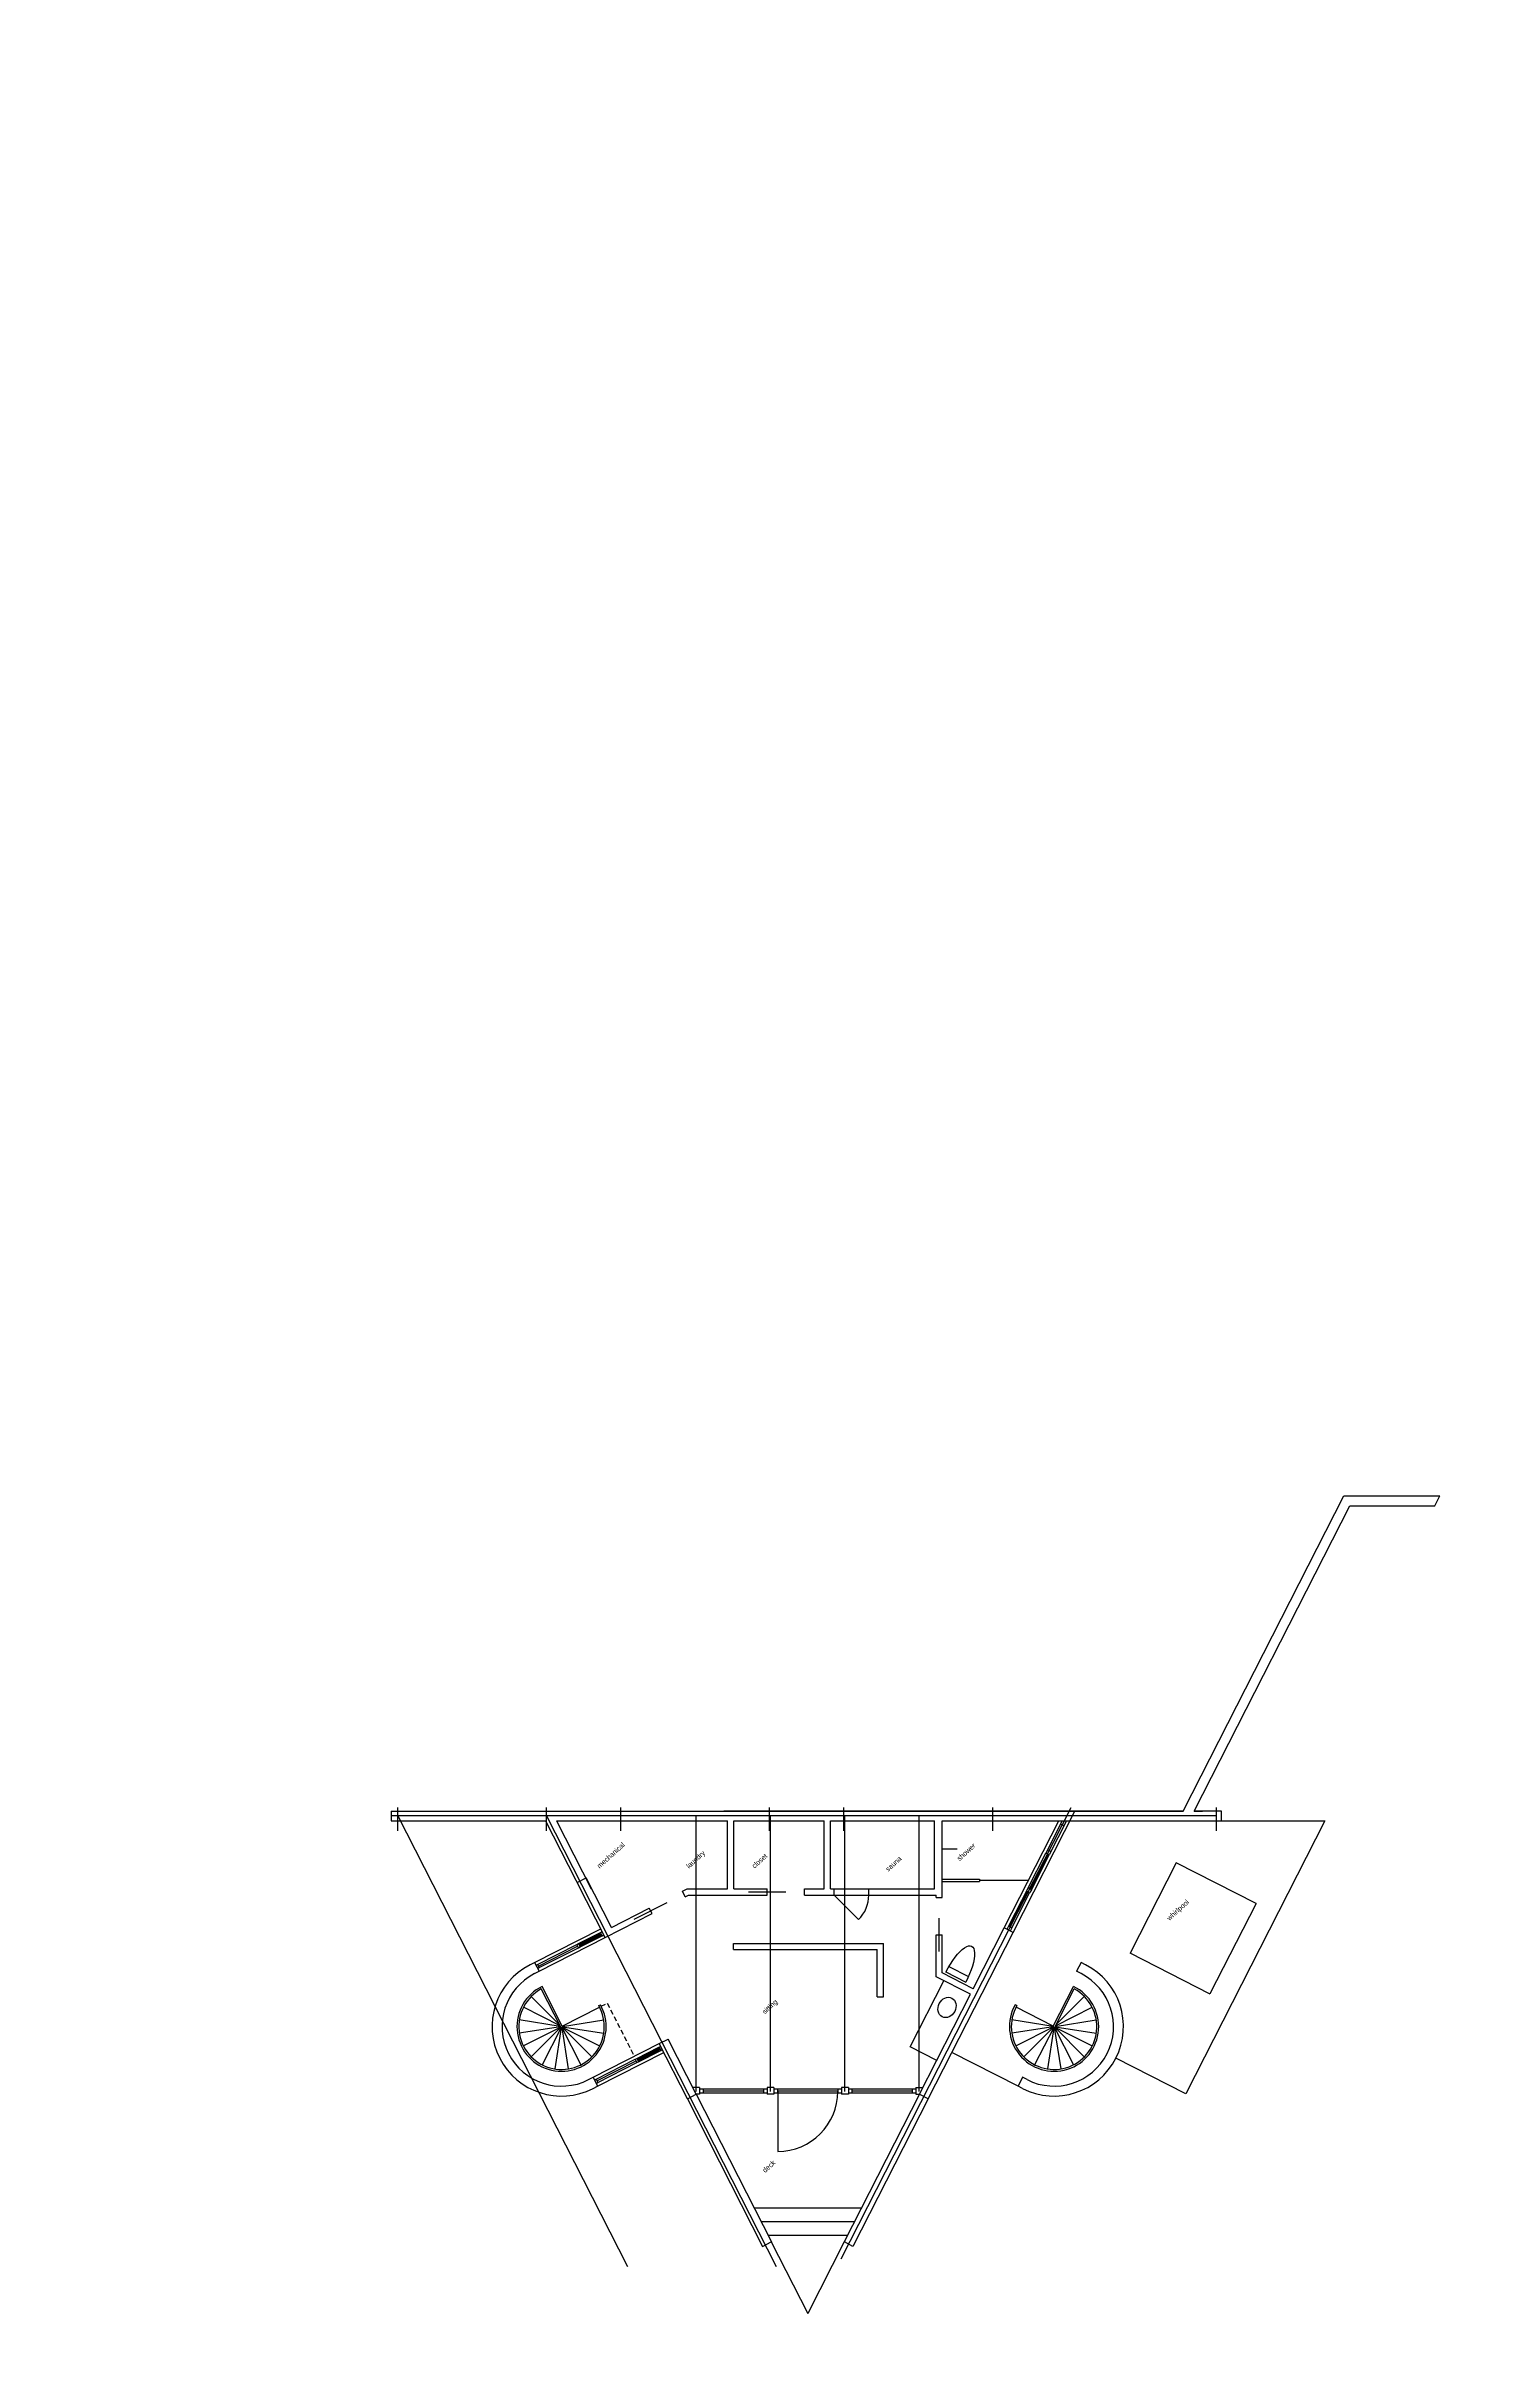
# Model space of a CAD drawing. Header units: inches. Extents: x -43639 to 75791, y -33466 to 47612.
# Drawn here: x 15911 to 17078, y 5129 to 6992 of the extents above; entities that cross this region are included whole.
import ezdxf

# ---------------------------------------------------------------- set-up
doc = ezdxf.new("R2010")
doc.units = ezdxf.units.IN
doc.header["$LTSCALE"] = 8
doc.header["$MEASUREMENT"] = 0
doc.linetypes.add('DASHED', pattern=[0.75, 0.5, -0.25])
for name, color, linetype in [('A-Elev', 7, 'CONTINUOUS'), ('A-fixtures', 140, 'CONTINUOUS'), ('A-millwork', 252, 'CONTINUOUS'), ('A-walls', 7, 'CONTINUOUS')]:
    doc.layers.add(name, color=color, linetype=linetype)
doc.styles.get("Standard").update_dxf_attribs({"font": 'txt', "height": 0.2})

msp = doc.modelspace()

# ---------------------------------------------------------------- linework, layer by layer
at = {"layer": 'A-Elev'}
msp.add_circle((15493.2, 7498.6, 24022.6), 15658.3, dxfattribs=at)
at = {"layer": 'A-fixtures'}
for p, q in [((16636.6, 5437.6, -8376), (16652.7, 5429.4, -8376)), ((16639, 5442, -8376), (16654.8, 5433.9, -8376))]:
    msp.add_line(p, q, dxfattribs=at)
at = {"layer": 'A-fixtures', "extrusion": (0, 0, -1)}
msp.add_ellipse((16644.7, 5433.5, -8376), major_axis=(12.7, 24.9), ratio=0.321429, start_param=4.712389, end_param=7.853982, dxfattribs=at)
at = {"layer": 'A-millwork'}
for p, q in [((16607.8, 5377.1, -8376), (16635, 5430.5, -8376)), ((16629.2, 5366.2, -8376), (16607.8, 5377.1, -8376))]:
    msp.add_line(p, q, dxfattribs=at)
msp.add_arc((16546.4, 5499.7, -8376), 28, 315, 360, dxfattribs=at)
at = {"layer": 'A-walls'}
for p, q in [((16828.1, 5567.5, 0), (16957.6, 5821.8, 0)), ((16837, 5567.5, 0), (16962.5, 5813.8, 0)), ((17031.1, 5813.8, -5.9), (17035.2, 5821.8, 8370.1)), ((16189.1, 5567.5, -8376), (16828.1, 5567.5, -8376)), ((16189.1, 5567.5, -8376), (16189.1, 5559.7, -8376)), ((16189.1, 5559.7, -8376), (16313.6, 5559.7, -8376)), ((16313.6, 5559.7, -8376), (16344.2, 5499.7, -8376)), ((16322.5, 5559.7, -8376), (16460.4, 5559.7, -8376)), ((16322.5, 5559.7, -8376), (16350.5, 5504.7, -8376)), ((16828.1, 5567.5, -8376), (16457.4, 5567.5, -8376)), ((16460.4, 5504.7, -8376), (16460.4, 5559.7, -8376)), ((16465.4, 5504.7, -8376), (16465.4, 5559.7, -8376)), ((16465.4, 5559.7, -8376), (16538.4, 5559.7, -8376)), ((16538.4, 5504.7, -8376), (16538.4, 5559.7, -8376)), ((16543.4, 5504.7, -8376), (16543.4, 5559.7, -8376)), ((16543.4, 5559.7, -8376), (16627.5, 5559.7, -8376)), ((16627.5, 5504.7, -8376), (16627.5, 5559.7, -8376)), ((16633.7, 5500.6, -8376), (16633.7, 5559.7, -8376)), ((16633.7, 5559.7, -8376), (16859.1, 5559.7, -8376)), ((16730.5, 5559.7, -8376), (16717.2, 5533.5, -8376)), ((16733.9, 5559.7, -8376), (16719.9, 5532.1, -8376)), ((16719.9, 5535.4, -8376), (16730.5, 5556.3, -8376)), ((16859.1, 5567.5, -8376), (16837, 5567.5, -8376)), ((16837, 5567.5, -8376), (16843.6, 5567.5, -8376)), ((16859.1, 5559.7, 8370.1), (16859.1, 5567.5, 8370.1)), ((16645.7, 5536.6, -8376), (16633.7, 5536.6, -8376)), ((16704.2, 5504.7, -8376), (16718.5, 5532.8, -8376)), ((16704.9, 5504.4, -8376), (16719.2, 5532.4, -8376)), ((16705.6, 5504, -8376), (16719.9, 5532.1, -8376)), ((16339.1, 5509.9, 8370.1), (16346.3, 5513.6, 8370.1)), ((16366.7, 5473.5, 8370.1), (16346.3, 5513.6, 8370.1)), ((16633.7, 5512.6, -8376), (16663.7, 5512.6, -8376)), ((16663.7, 5512.6, -8376), (16663.7, 5510.6, -8376)), ((16361.7, 5465.4, 8370.1), (16339.1, 5509.9, 8370.1)), ((16385.1, 5480.1, 8370.1), (16411.8, 5493.7, 8370.1)), ((16424.1, 5502.8, 8370.1), (16427.8, 5504.7, 8370.1)), ((16426.3, 5498.3, 8370.1), (16424.1, 5502.8, 8370.1)), ((16426.3, 5498.3, 8370.1), (16429, 5499.7, 8370.1)), ((16427.8, 5504.7, -8376), (16460.4, 5504.7, -8376)), ((16429, 5499.7, -8376), (16492.4, 5499.7, -8376)), ((16465.4, 5504.7, -8376), (16492.4, 5504.7, -8376)), ((16477.4, 5502.2, -8376), (16507.4, 5502.2, -8376)), ((16492.4, 5499.7, -8376), (16492.4, 5504.7, -8376)), ((16522.4, 5504.7, -8376), (16538.4, 5504.7, -8376)), ((16522.4, 5499.7, -8376), (16522.4, 5504.7, -8376)), ((16522.4, 5499.7, -8376), (16548.2, 5499.7, -8376)), ((16543.4, 5504.7, -8376), (16546.4, 5504.7, -8376)), ((16546.4, 5499.7, -8376), (16546.4, 5504.7, -8376)), ((16546.4, 5499.7, -8376), (16566.2, 5479.9, -8376)), ((16574.4, 5499.7, -8376), (16574.4, 5504.7, -8376)), ((16574.4, 5504.7, -8376), (16627.5, 5504.7, -8376)), ((16574.4, 5499.7, -8376), (16628.7, 5499.7, -8376)), ((16628.7, 5497.6, -8376), (16628.7, 5499.7, -8376)), ((16628.7, 5497.6, -8376), (16633.7, 5497.6, -8376)), ((16633.7, 5510.6, -8376), (16663.7, 5510.6, -8376)), ((16633.7, 5497.6, -8376), (16633.7, 5500.6, -8376)), ((16702.9, 5505.4, -8376), (16687.2, 5474.7, -8376)), ((16687.9, 5474.3, -8376), (16702.2, 5502.4, -8376)), ((16688.6, 5474, -8376), (16702.9, 5502, -8376)), ((16705.6, 5504, -8376), (16704.2, 5501.4, -8376)), ((16361.7, 5465.4, 8370.1), (16399.6, 5484.7, 8370.1)), ((16366.7, 5473.5, 8370.1), (16397.3, 5489.1, 8370.1)), ((16399.6, 5484.7, 8370.1), (16397.3, 5489.1, 8370.1)), ((16631.2, 5454.1, -8376), (16631.2, 5481.1, -8376)), ((16687.2, 5474.7, -8376), (16685.9, 5472, -8376)), ((16307.8, 5442.4, 8370.1), (16339.4, 5458.5, 8370.1)), ((16338.8, 5459.9, 8370.1), (16340.1, 5460.5, 8370.1)), ((16340.1, 5457.2, 8370.1), (16338.8, 5459.9, 8370.1)), ((16341.5, 5457.9, 8370.1), (16340.1, 5460.5, 8370.1)), ((16340.1, 5457.2, 8370.1), (16341.5, 5457.9, 8370.1)), ((16341.1, 5460.2, 8370.1), (16340.4, 5459.9, 8370.1)), ((16341.1, 5460.2, 8370.1), (16341.8, 5458.9, 8370.1)), ((16341.1, 5458.5, 8370.1), (16341.8, 5458.9, 8370.1)), ((16341.4, 5459.5, 8370.1), (16357.9, 5467.9, 8370.1)), ((16358.2, 5468.9, 8370.1), (16357.6, 5468.6, 8370.1)), ((16357.6, 5468.6, 8370.1), (16358.3, 5467.3, 8370.1)), ((16357.9, 5469.6, 8370.1), (16359.2, 5470.3, 8370.1)), ((16359.3, 5466.9, 8370.1), (16357.9, 5469.6, 8370.1)), ((16358.3, 5467.3, 8370.1), (16358.9, 5467.6, 8370.1)), ((16359.3, 5466.9, 8370.1), (16360.6, 5467.6, 8370.1)), ((16465.2, 5455.7, -8376), (16465.2, 5460.7, -8376)), ((16586.2, 5417.5, -8376), (16586.2, 5460.7, -8376)), ((16622.4, 5335.3, -8376), (16690.8, 5469.5, -8376)), ((16628.7, 5433.8, -8376), (16628.7, 5467.6, -8376)), ((16633.7, 5436.8, -8376), (16633.7, 5467.6, -8376)), ((16658.7, 5424.1, -8376), (16683.6, 5473.1, -8376)), ((16689.9, 5473.3, -8376), (16688.5, 5470.6, -8376)), ((16301, 5443.4, 8370.1), (16304.6, 5445.3, 8370.1)), ((16304.6, 5445.3, 8370.1), (16308.3, 5438.2, 8370.1)), ((16304.7, 5436.3, 8370.1), (16308.3, 5438.2, 8370.1)), ((16305.8, 5443.1, 8370.1), (16307.1, 5443.7, 8370.1)), ((16307.1, 5443.7, 8370.1), (16308.5, 5441.1, 8370.1)), ((16307.1, 5440.4, 8370.1), (16308.5, 5441.1, 8370.1)), ((16581.2, 5417.5, -8376), (16581.2, 5455.7, -8376)), ((16745.7, 5445.3, 8370.1), (16742.1, 5438.2, 8370.1)), ((16745.7, 5436.3, 8370.1), (16742.1, 5438.2, 8370.1)), ((16749.3, 5443.4, 8370.1), (16745.7, 5445.3, 8370.1)), ((16615.3, 5338.9, -8376), (16656.4, 5419.7, -8376)), ((16581.2, 5417.5, -8376), (16586.2, 5417.5, -8376)), ((16405.3, 5379.9, 8370.1), (16412.4, 5383.5, 8370.1)), ((16435.1, 5338.9, 8370.1), (16412.4, 5383.5, 8370.1)), ((16355, 5349.7, 8370.1), (16386.6, 5365.9, 8370.1)), ((16386, 5367.2, 8370.1), (16387.3, 5367.9, 8370.1)), ((16386, 5367.2, 8370.1), (16387.3, 5364.5, 8370.1)), ((16387.3, 5367.9, 8370.1), (16388.7, 5365.2, 8370.1)), ((16387.3, 5364.5, 8370.1), (16388.7, 5365.2, 8370.1)), ((16387.6, 5367.2, 8370.1), (16388.3, 5367.5, 8370.1)), ((16389, 5366.2, 8370.1), (16388.3, 5367.5, 8370.1)), ((16389, 5366.2, 8370.1), (16388.3, 5365.9, 8370.1)), ((16388.7, 5366.9, 8370.1), (16405.1, 5375.3, 8370.1)), ((16404.8, 5375.9, 8370.1), (16405.5, 5376.3, 8370.1)), ((16405.5, 5374.6, 8370.1), (16404.8, 5375.9, 8370.1)), ((16405.1, 5377, 8370.1), (16406.5, 5377.6, 8370.1)), ((16405.1, 5377, 8370.1), (16406.5, 5374.3, 8370.1)), ((16428, 5335.3, 8370.1), (16405.3, 5379.9, 8370.1)), ((16406.1, 5374.9, 8370.1), (16405.5, 5374.6, 8370.1)), ((16406.5, 5374.3, 8370.1), (16407.8, 5375, 8370.1)), ((16348.3, 5350.8, 8370.1), (16351.9, 5352.6, 8370.1)), ((16351.9, 5352.6, 8370.1), (16355.5, 5345.5, 8370.1)), ((16351.9, 5343.7, 8370.1), (16355.5, 5345.5, 8370.1)), ((16353, 5350.4, 8370.1), (16354.3, 5351.1, 8370.1)), ((16354.3, 5351.1, 8370.1), (16355.7, 5348.4, 8370.1)), ((16354.4, 5347.7, 8370.1), (16355.7, 5348.4, 8370.1)), ((16435.1, 5344.5, -8370.1), (16432.4, 5344.5, -8370.1)), ((16435.2, 5344.5, 0), (16432.4, 5344.5, 0)), ((16437.9, 5344.5, -8370.1), (16435.1, 5344.5, -8370.1)), ((16437.9, 5344.5, -8370.1), (16437.9, 5339, -8370.1)), ((16492.4, 5344.5, -8370.1), (16492.4, 5339, -8370.1)), ((16495.1, 5344.5, -8370.1), (16492.4, 5344.5, -8370.1)), ((16497.9, 5344.5, -8370.1), (16495.1, 5344.5, -8370.1)), ((16497.9, 5344.5, -8370.1), (16497.9, 5339, -8370.1)), ((16555.1, 5344.5, -8370.1), (16552.4, 5344.5, -8370.1)), ((16552.4, 5344.5, -8370.1), (16552.4, 5339, -8370.1)), ((16557.9, 5344.5, -8370.1), (16555.1, 5344.5, -8370.1)), ((16557.9, 5344.5, -8370.1), (16557.9, 5339, -8370.1)), ((16612.4, 5344.5, -8370.1), (16615.1, 5344.5, -8370.1)), ((16612.4, 5344.5, -8370.1), (16612.4, 5339, -8370.1)), ((16615.1, 5344.5, -8370.1), (16617.9, 5344.5, -8370.1)), ((16698.5, 5352.6, 8370.1), (16694.9, 5345.5, 8370.1)), ((16698.5, 5343.7, 8370.1), (16694.9, 5345.5, 8370.1)), ((16702.1, 5350.8, 8370.1), (16698.5, 5352.6, 8370.1)), ((16428, 5335.3, 8370.1), (16435.1, 5338.9, 8370.1)), ((16437.9, 5339, -8370.1), (16435.1, 5339, -8370.1)), ((16437.9, 5343.2, -8370.1), (16440.9, 5343.2, -8370.1)), ((16437.9, 5340.2, -8370.1), (16440.9, 5340.2, -8370.1)), ((16440.9, 5340.2, -8370.1), (16440.9, 5343.2, -8370.1)), ((16440.9, 5341.7, -8370.1), (16489.4, 5341.7, -8370.1)), ((16489.4, 5343.2, -8370.1), (16489.4, 5340.2, -8370.1)), ((16489.4, 5343.2, -8370.1), (16492.4, 5343.2, -8370.1)), ((16489.4, 5340.2, -8370.1), (16492.4, 5340.2, -8370.1)), ((16497.9, 5339, -8370.1), (16492.4, 5339, -8370.1)), ((16497.9, 5343.2, -8370.1), (16500.9, 5343.2, -8370.1)), ((16497.9, 5340.2, -8370.1), (16500.9, 5340.2, -8370.1)), ((16500.9, 5340.2, -8370.1), (16500.9, 5343.2, -8370.1)), ((16500.9, 5341.7, -8370.1), (16549.4, 5341.7, -8370.1)), ((16500.9, 5341.3, -8376), (16500.9, 5292.8, -8376)), ((16549.4, 5343.2, -8370.1), (16552.4, 5343.2, -8370.1)), ((16549.4, 5343.2, -8370.1), (16549.4, 5340.2, -8370.1)), ((16549.4, 5340.2, -8370.1), (16552.4, 5340.2, -8370.1)), ((16557.9, 5339, -8370.1), (16552.4, 5339, -8370.1)), ((16557.9, 5343.2, -8370.1), (16560.9, 5343.2, -8370.1)), ((16557.9, 5340.2, -8370.1), (16560.9, 5340.2, -8370.1)), ((16560.9, 5340.2, -8370.1), (16560.9, 5343.2, -8370.1)), ((16560.9, 5341.7, -8370.1), (16609.4, 5341.7, -8370.1)), ((16609.4, 5343.2, -8370.1), (16609.4, 5340.2, -8370.1)), ((16609.4, 5343.2, -8370.1), (16612.4, 5343.2, -8370.1)), ((16609.4, 5340.2, -8370.1), (16612.4, 5340.2, -8370.1)), ((16612.4, 5339, -8370.1), (16615.1, 5339, -8370.1)), ((16622.4, 5335.3, 8370.1), (16615, 5339, 8370.1))]:
    msp.add_line(p, q, dxfattribs=at)
at = {"layer": 'A-walls', "color": 7}
for p, q in [((16957.6, 5821.8, 8370.1), (17035.2, 5821.8, 8370.1)), ((16962.5, 5813.8, -5.9), (17031.1, 5813.8, -5.9)), ((16731.9, 5555.6, -8376), (16729.2, 5557, -8376)), ((16719.9, 5532.1, -8376), (16717.2, 5533.5, -8376)), ((16721.2, 5534.8, -8376), (16718.6, 5536.1, -8376)), ((16704.2, 5501.4, -8376), (16701.5, 5502.7, -8376)), ((16705.6, 5504, -8376), (16702.9, 5505.4, -8376)), ((16689.9, 5473.3, -8376), (16687.2, 5474.7, -8376)), ((16465.2, 5460.7, -8376), (16586.2, 5460.7, -8376)), ((16690.8, 5469.5, -8376), (16683.6, 5473.1, -8376)), ((16465.2, 5455.7, -8376), (16581.2, 5455.7, -8376)), ((16656.4, 5419.7, -8376), (16628.7, 5433.8, -8376)), ((16658.7, 5424.1, -8376), (16633.7, 5436.8, -8376))]:
    msp.add_line(p, q, dxfattribs=at)
at = {"layer": 'A-walls', "color": 5}
for p, q in [((16194.4, 5551.5, -8376), (16194.4, 5570.2, -8376)), ((16314.4, 5551.5, -8376), (16314.4, 5570.2, -8376)), ((16374.4, 5551.5, -8376), (16374.4, 5570.2, -8376)), ((16494.4, 5551.5, -8376), (16494.4, 5570.2, -8376)), ((16552.1, 5206.1, -8376), (16737.6, 5570.2, -8376)), ((16554.4, 5551.5, -8376), (16554.4, 5570.2, -8376)), ((16674.4, 5551.5, -8376), (16674.4, 5570.2, -8376)), ((16855.1, 5551.5, -5.9), (16855.1, 5570.2, -5.9)), ((16189.1, 5564, -8376), (16854.4, 5564, -8376)), ((16379.9, 5199.8, -8376), (16194.4, 5564, -8376)), ((16499.9, 5199.8, -8376), (16314.4, 5564, -8376)), ((16435.1, 5341.2, -8376), (16435.1, 5564, -8376)), ((16495.1, 5341.2, -8376), (16495.1, 5564, -8376)), ((16555.1, 5341.2, -8376), (16555.1, 5564, -8376)), ((16615.1, 5341.2, -8376), (16615.1, 5564, -8376)), ((16495.1, 5346.7, -8376), (16495.1, 5424.9, -8376))]:
    msp.add_line(p, q, dxfattribs=at)
at = {"layer": 'A-walls', "color": 253}
for p, q in [((16683.6, 5473.1, -16752), (16727.7, 5559.7, -16752)), ((16690.8, 5469.5, -16752), (16740.7, 5567.5, -16752)), ((16942.4, 5559.7, -8376), (16830.2, 5339.4, -8376)), ((16859.1, 5559.7, 8370.1), (16942.4, 5559.7, 8370.1)), ((16702.9, 5505.4, -8376), (16717.2, 5533.5, -8376)), ((16546.4, 5504.7, -8376), (16574.4, 5504.7, -8376)), ((16548.2, 5499.7, -8376), (16576.2, 5499.7, -8376)), ((16689.9, 5473.3, -8376), (16704.2, 5501.4, -8376)), ((16304.6, 5445.3, 8370.1), (16358.1, 5472.5, 8370.1)), ((16308.3, 5438.2, 8370.1), (16361.7, 5465.4, 8370.1)), ((16628.7, 5467.6, -8376), (16633.7, 5467.6, -8376)), ((16325.8, 5393.2, 8370.1), (16310.1, 5423.9, 8370.1)), ((16327.1, 5393.9, 8370.1), (16310.8, 5426, 8370.1)), ((16723.2, 5393.9, 8370.1), (16739.6, 5426, 8370.1)), ((16724.6, 5393.2, 8370.1), (16740.2, 5423.9, 8370.1)), ((16356.5, 5410.5, 8370.1), (16357.8, 5411.2, 8370.1)), ((16693.9, 5410.5, 8370.1), (16692.5, 5411.2, 8370.1)), ((16351.9, 5352.6, 8370.1), (16405.3, 5379.9, 8370.1)), ((16355.5, 5345.5, 8370.1), (16409, 5372.7, 8370.1)), ((16694.9, 5345.5, 8370.1), (16641.5, 5372.7, 8370.1)), ((16830.2, 5339.4, 8370.1), (16773.8, 5368.1, 8370.1)), ((16428, 5335.3, 8370.1), (16488.7, 5216.2, 8370.1)), ((16435.1, 5338.9, 8370.1), (16495.8, 5219.8, 8370.1)), ((16440.9, 5343.2, -8370.1), (16489.4, 5343.2, -8370.1)), ((16440.9, 5340.2, -8370.1), (16489.4, 5340.2, -8370.1)), ((16500.9, 5343.2, -8370.1), (16549.4, 5343.2, -8370.1)), ((16500.9, 5340.2, -8370.1), (16549.4, 5340.2, -8370.1)), ((16615.3, 5338.9, 8370.1), (16554.6, 5219.8, 8370.1)), ((16560.9, 5343.2, -8370.1), (16609.4, 5343.2, -8370.1)), ((16560.9, 5340.2, -8370.1), (16609.4, 5340.2, -8370.1)), ((16622.3, 5335.3, 8370.1), (16561.6, 5216.2, 8370.1)), ((16481.7, 5247.3, -8376), (16568.6, 5247.3, -8376)), ((16488.7, 5216.2, -8376), (16495.7, 5219.8, -8376)), ((16561.6, 5216.2, -8376), (16554.7, 5219.8, -8376))]:
    msp.add_line(p, q, dxfattribs=at)
at = {"layer": 'A-walls', "color": 252}
for p, q in [((16822.4, 5525.8, -16752), (16785.2, 5452.8, -16752)), ((16887, 5492.9, -16752), (16822.4, 5525.8, -16752)), ((16663.7, 5511.7, -8376), (16703.3, 5511.7, -8376)), ((16887, 5492.9, -16752), (16849.7, 5419.9, -16752)), ((16307.1, 5443.7, 8370.1), (16338.8, 5459.9, 8370.1)), ((16308.5, 5441.1, 8370.1), (16340.1, 5457.2, 8370.1)), ((16340.1, 5460.5, 8370.1), (16357.9, 5469.6, 8370.1)), ((16341.1, 5460.2, 8370.1), (16357.6, 5468.6, 8370.1)), ((16341.5, 5457.9, 8370.1), (16359.3, 5466.9, 8370.1)), ((16341.8, 5458.9, 8370.1), (16358.3, 5467.3, 8370.1)), ((16849.8, 5419.8, -16752), (16785.2, 5452.7, -16752)), ((16325.3, 5394.1, 8370.1), (16295.7, 5409.2, 8370.1)), ((16324.7, 5395.3, 8370.1), (16302.1, 5417.9, 8370.1)), ((16327.1, 5393.9, 8370.1), (16357.2, 5409.2, 8370.1)), ((16723.2, 5393.9, 8370.1), (16693.2, 5409.2, 8370.1)), ((16725, 5394.1, 8370.1), (16754.6, 5409.2, 8370.1)), ((16725.6, 5395.3, 8370.1), (16748.3, 5417.9, 8370.1)), ((16325.5, 5393.7, 8370.1), (16292.4, 5398.9, 8370.1)), ((16325.7, 5393.4, 8370.1), (16292.4, 5388.2, 8370.1)), ((16325.8, 5393.2, 8370.1), (16295.7, 5377.9, 8370.1)), ((16325.9, 5393, 8370.1), (16302.1, 5369.2, 8370.1)), ((16326.1, 5392.9, 8370.1), (16310.8, 5362.8, 8370.1)), ((16326.3, 5392.8, 8370.1), (16321.1, 5359.5, 8370.1)), ((16326.6, 5392.8, 8370.1), (16331.9, 5359.5, 8370.1)), ((16326.8, 5392.9, 8370.1), (16342.1, 5362.8, 8370.1)), ((16327, 5393, 8370.1), (16350.9, 5369.2, 8370.1)), ((16327.1, 5393.2, 8370.1), (16357.2, 5377.9, 8370.1)), ((16327.2, 5393.7, 8370.1), (16360.5, 5398.9, 8370.1)), ((16327.2, 5393.4, 8370.1), (16360.5, 5388.2, 8370.1)), ((16723.2, 5393.7, 8370.1), (16689.8, 5398.9, 8370.1)), ((16723.2, 5393.4, 8370.1), (16689.8, 5388.2, 8370.1)), ((16723.2, 5393.2, 8370.1), (16693.2, 5377.9, 8370.1)), ((16723.4, 5393, 8370.1), (16699.5, 5369.2, 8370.1)), ((16723.6, 5392.9, 8370.1), (16708.2, 5362.8, 8370.1)), ((16723.8, 5392.8, 8370.1), (16718.5, 5359.5, 8370.1)), ((16724, 5392.8, 8370.1), (16729.3, 5359.5, 8370.1)), ((16724.2, 5392.9, 8370.1), (16739.6, 5362.8, 8370.1)), ((16724.4, 5393, 8370.1), (16748.3, 5369.2, 8370.1)), ((16724.6, 5393.2, 8370.1), (16754.6, 5377.9, 8370.1)), ((16724.7, 5393.4, 8370.1), (16758, 5388.2, 8370.1)), ((16724.8, 5393.7, 8370.1), (16758, 5398.9, 8370.1)), ((16354.3, 5351.1, 8370.1), (16386, 5367.2, 8370.1)), ((16355.7, 5348.4, 8370.1), (16387.3, 5364.5, 8370.1)), ((16387.3, 5367.9, 8370.1), (16405.1, 5377, 8370.1)), ((16388.3, 5367.5, 8370.1), (16404.8, 5375.9, 8370.1)), ((16388.7, 5365.2, 8370.1), (16406.5, 5374.3, 8370.1)), ((16389, 5366.2, 8370.1), (16405.5, 5374.6, 8370.1)), ((16495.7, 5219.8, -8376), (16525.2, 5162, -8376)), ((16554.6, 5219.8, -8376), (16525.2, 5162, -8376))]:
    msp.add_line(p, q, dxfattribs=at)
at = {"layer": 'A-walls', "color": 253, "linetype": 'DASHED'}
for p, q in [((16358.5, 5409.9, 8370.1), (16363.4, 5412.4, 8370.1)), ((16363.4, 5412.4, 8370.1), (16385.2, 5369.6, 8370.1)), ((16481.7, 5247.3, -16752), (16568.6, 5247.3, -16752))]:
    msp.add_line(p, q, dxfattribs=at)
at = {"layer": 'A-walls', "color": 253, "linetype": 'Continuous'}
for p, q in [((16487.3, 5236.3, -16752), (16563, 5236.3, -16752)), ((16492.9, 5225.3, -25128), (16557.4, 5225.3, -25128))]:
    msp.add_line(p, q, dxfattribs=at)
at = {"layer": 'A-walls'}
for centre, radius, start, end in [((16326.5, 5393.5, 8370.1), 56, 117, 297), ((16723.9, 5393.5, 8370.1), 56, 243, 63), ((16326.5, 5393.5, 8370.1), 48, 117, 297), ((16723.9, 5393.5, 8370.1), 48, 243, 63), ((16326.5, 5393.5, 8370.1), 0.75, 207, 27), ((16723.9, 5393.5, 8370.1), 0.75, 153, 333)]:
    msp.add_arc(centre, radius, start, end, dxfattribs=at)
at = {"layer": 'A-walls', "color": 253}
for centre, radius, start, end in [((16326.5, 5393.5, 8370.1), 36, 115.8063, 29.388), ((16326.5, 5393.5, 8370.1), 34.5, 118.2457, 29.4919), ((16723.9, 5393.5, 8370.1), 36, 150.612, 64.1937), ((16723.9, 5393.5, 8370.1), 34.5, 150.5081, 61.7543), ((16500.9, 5341.3, -8376), 48.5, 270, 360)]:
    msp.add_arc(centre, radius, start, end, dxfattribs=at)
msp.add_ellipse((16637.5, 5409, -8376), major_axis=(-3.86, -7.57), ratio=0.823529, dxfattribs=at)

# ---------------------------------------------------------------- texts
at = {"layer": 'A-walls'}
for s, p in [('mechanical', (16357.2, 5520.9, -8376)), ('laundry', (16429.3, 5520.9, -8376)), ('closet', (16482.2, 5520.9, -8376)), ('shower', (16647.7, 5527, -336)), ('sauna', (16590.1, 5518.4, -336)), ('whirlpool', (16817, 5478.8, -8376)), ('sitting', (16490.5, 5403.3, -8376)), ('deck', (16490.8, 5275.3, -8376))]:
    msp.add_text(s, height=4, rotation=42.149, dxfattribs=at).set_placement(p)

doc.saveas('drawing.dxf')
